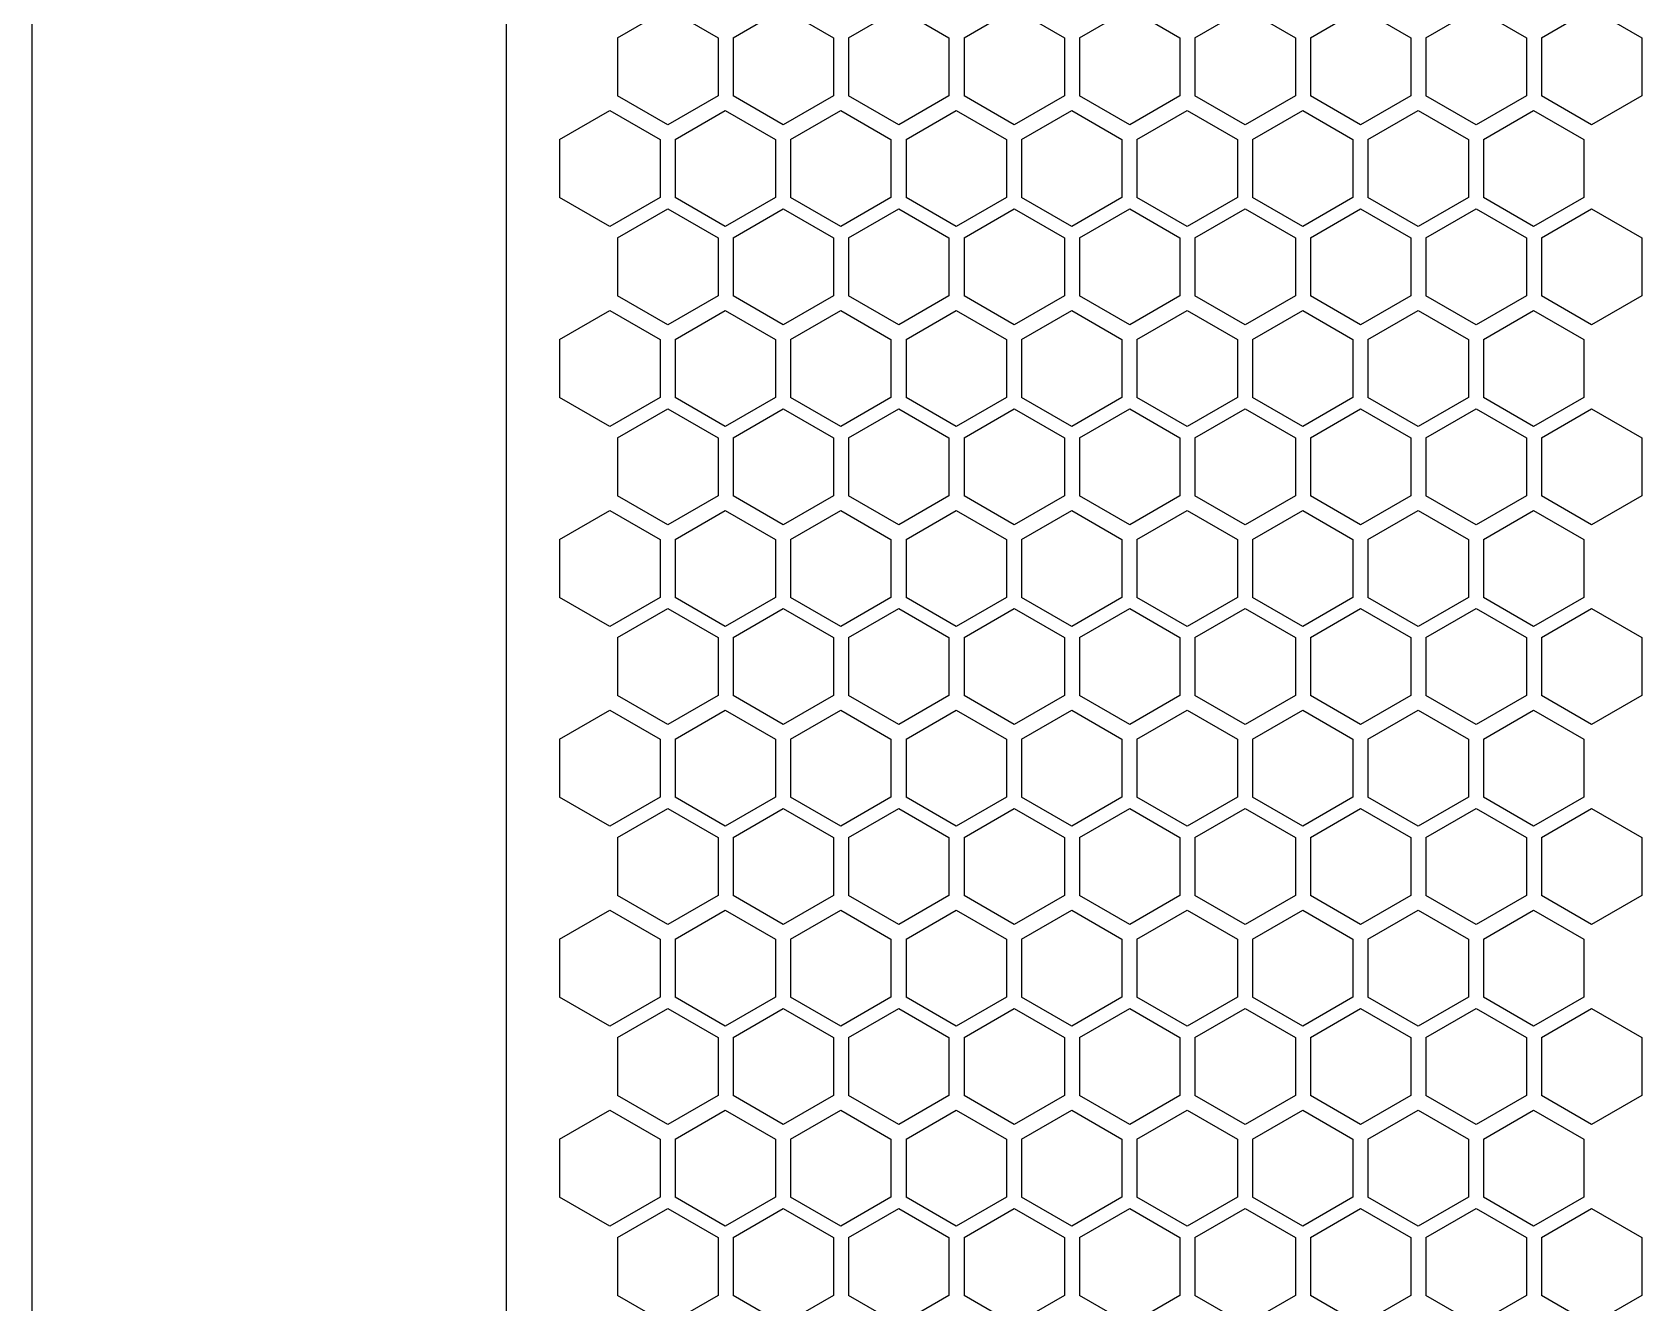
# Model space of a CAD drawing. Extents: x 61367 to 140945, y -1257 to 25588.
# Drawn here: x 71517.2 to 71645.4, y 15782.7 to 15884 of the extents above; entities that cross this region are included whole.
import ezdxf

# ---------------------------------------------------------------- set-up
doc = ezdxf.new("R2010")
doc.units = 0
doc.header["$MEASUREMENT"] = 0
doc.layers.get('0').update_dxf_attribs({"linetype": 'CONTINUOUS'})
doc.layers.add('4215-0412-2_0', color=7, linetype='CONTINUOUS')

# ---------------------------------------------------------------- blocks, each defined once
blk = doc.blocks.new('ERGRTHTHRT')
at = {"layer": '4215-0412-2_0', "color": 7, "linetype": 'Continuous'}
for p, q in [((-37849.25, -68019.48), (-37849.25, -67590.88)), ((-37887.05, -68016.48), (-37887.05, -67593.88)), ((-37840.41, -67810.08), (-37836.41, -67807.77)), ((-37836.41, -67807.77), (-37832.41, -67810.08)), ((-37831.21, -67810.08), (-37827.21, -67807.77)), ((-37827.21, -67807.77), (-37823.21, -67810.08)), ((-37822.01, -67810.08), (-37818.01, -67807.77)), ((-37818.01, -67807.77), (-37814.01, -67810.08)), ((-37812.81, -67810.08), (-37808.81, -67807.77)), ((-37808.81, -67807.77), (-37804.81, -67810.08)), ((-37803.61, -67810.08), (-37799.61, -67807.77)), ((-37799.61, -67807.77), (-37795.61, -67810.08)), ((-37794.41, -67810.08), (-37790.41, -67807.77)), ((-37790.41, -67807.77), (-37786.41, -67810.08)), ((-37785.21, -67810.08), (-37781.21, -67807.77)), ((-37781.21, -67807.77), (-37777.21, -67810.08)), ((-37776.01, -67810.08), (-37772.01, -67807.77)), ((-37772.01, -67807.77), (-37768.01, -67810.08)), ((-37766.81, -67810.08), (-37762.81, -67807.77)), ((-37762.81, -67807.77), (-37758.81, -67810.08)), ((-37840.41, -67810.08), (-37840.41, -67814.7)), ((-37832.41, -67810.08), (-37832.41, -67814.7)), ((-37831.21, -67810.08), (-37831.21, -67814.7)), ((-37823.21, -67810.08), (-37823.21, -67814.7)), ((-37822.01, -67810.08), (-37822.01, -67814.7)), ((-37814.01, -67810.08), (-37814.01, -67814.7)), ((-37812.81, -67810.08), (-37812.81, -67814.7)), ((-37804.81, -67810.08), (-37804.81, -67814.7)), ((-37803.61, -67810.08), (-37803.61, -67814.7)), ((-37795.61, -67810.08), (-37795.61, -67814.7)), ((-37794.41, -67810.08), (-37794.41, -67814.7)), ((-37786.41, -67810.08), (-37786.41, -67814.7)), ((-37785.21, -67810.08), (-37785.21, -67814.7)), ((-37777.21, -67810.08), (-37777.21, -67814.7)), ((-37776.01, -67810.08), (-37776.01, -67814.7)), ((-37768.01, -67810.08), (-37768.01, -67814.7)), ((-37766.81, -67810.08), (-37766.81, -67814.7)), ((-37758.81, -67810.08), (-37758.81, -67814.7)), ((-37836.41, -67817.01), (-37840.41, -67814.7)), ((-37832.41, -67814.7), (-37836.41, -67817.01)), ((-37827.21, -67817.01), (-37831.21, -67814.7)), ((-37823.21, -67814.7), (-37827.21, -67817.01)), ((-37818.01, -67817.01), (-37822.01, -67814.7)), ((-37814.01, -67814.7), (-37818.01, -67817.01)), ((-37808.81, -67817.01), (-37812.81, -67814.7)), ((-37804.81, -67814.7), (-37808.81, -67817.01)), ((-37799.61, -67817.01), (-37803.61, -67814.7)), ((-37795.61, -67814.7), (-37799.61, -67817.01)), ((-37790.41, -67817.01), (-37794.41, -67814.7)), ((-37786.41, -67814.7), (-37790.41, -67817.01)), ((-37781.21, -67817.01), (-37785.21, -67814.7)), ((-37777.21, -67814.7), (-37781.21, -67817.01)), ((-37772.01, -67817.01), (-37776.01, -67814.7)), ((-37768.01, -67814.7), (-37772.01, -67817.01)), ((-37762.81, -67817.01), (-37766.81, -67814.7)), ((-37758.81, -67814.7), (-37762.81, -67817.01)), ((-37845.03, -67818.18), (-37841.03, -67815.87)), ((-37841.03, -67815.87), (-37837.03, -67818.18)), ((-37835.83, -67818.18), (-37831.83, -67815.87)), ((-37831.83, -67815.87), (-37827.83, -67818.18)), ((-37826.63, -67818.18), (-37822.63, -67815.87)), ((-37822.63, -67815.87), (-37818.63, -67818.18)), ((-37817.43, -67818.18), (-37813.43, -67815.87)), ((-37813.43, -67815.87), (-37809.43, -67818.18)), ((-37808.23, -67818.18), (-37804.23, -67815.87)), ((-37804.23, -67815.87), (-37800.23, -67818.18)), ((-37799.03, -67818.18), (-37795.03, -67815.87)), ((-37795.03, -67815.87), (-37791.03, -67818.18)), ((-37789.83, -67818.18), (-37785.83, -67815.87)), ((-37785.83, -67815.87), (-37781.83, -67818.18)), ((-37780.63, -67818.18), (-37776.63, -67815.87)), ((-37776.63, -67815.87), (-37772.63, -67818.18)), ((-37771.43, -67818.18), (-37767.43, -67815.87)), ((-37767.43, -67815.87), (-37763.43, -67818.18)), ((-37845.03, -67818.18), (-37845.03, -67822.8)), ((-37837.03, -67818.18), (-37837.03, -67822.8)), ((-37835.83, -67818.18), (-37835.83, -67822.8)), ((-37827.83, -67818.18), (-37827.83, -67822.8)), ((-37826.63, -67818.18), (-37826.63, -67822.8)), ((-37818.63, -67818.18), (-37818.63, -67822.8)), ((-37817.43, -67818.18), (-37817.43, -67822.8)), ((-37809.43, -67818.18), (-37809.43, -67822.8)), ((-37808.23, -67818.18), (-37808.23, -67822.8)), ((-37800.23, -67818.18), (-37800.23, -67822.8)), ((-37799.03, -67818.18), (-37799.03, -67822.8)), ((-37791.03, -67818.18), (-37791.03, -67822.8)), ((-37789.83, -67818.18), (-37789.83, -67822.8)), ((-37781.83, -67818.18), (-37781.83, -67822.8)), ((-37780.63, -67818.18), (-37780.63, -67822.8)), ((-37772.63, -67818.18), (-37772.63, -67822.8)), ((-37771.43, -67818.18), (-37771.43, -67822.8)), ((-37763.43, -67818.18), (-37763.43, -67822.8)), ((-37841.03, -67825.11), (-37845.03, -67822.8)), ((-37837.03, -67822.8), (-37841.03, -67825.11)), ((-37831.83, -67825.11), (-37835.83, -67822.8)), ((-37827.83, -67822.8), (-37831.83, -67825.11)), ((-37822.63, -67825.11), (-37826.63, -67822.8)), ((-37818.63, -67822.8), (-37822.63, -67825.11)), ((-37813.43, -67825.11), (-37817.43, -67822.8)), ((-37809.43, -67822.8), (-37813.43, -67825.11)), ((-37804.23, -67825.11), (-37808.23, -67822.8)), ((-37800.23, -67822.8), (-37804.23, -67825.11)), ((-37795.03, -67825.11), (-37799.03, -67822.8)), ((-37791.03, -67822.8), (-37795.03, -67825.11)), ((-37785.83, -67825.11), (-37789.83, -67822.8)), ((-37781.83, -67822.8), (-37785.83, -67825.11)), ((-37776.63, -67825.11), (-37780.63, -67822.8)), ((-37772.63, -67822.8), (-37776.63, -67825.11)), ((-37767.43, -67825.11), (-37771.43, -67822.8)), ((-37763.43, -67822.8), (-37767.43, -67825.11)), ((-37840.41, -67826.01), (-37836.41, -67823.7)), ((-37836.41, -67823.7), (-37832.41, -67826.01)), ((-37831.21, -67826.01), (-37827.21, -67823.7)), ((-37827.21, -67823.7), (-37823.21, -67826.01)), ((-37822.01, -67826.01), (-37818.01, -67823.7)), ((-37818.01, -67823.7), (-37814.01, -67826.01)), ((-37812.81, -67826.01), (-37808.81, -67823.7)), ((-37808.81, -67823.7), (-37804.81, -67826.01)), ((-37803.61, -67826.01), (-37799.61, -67823.7)), ((-37799.61, -67823.7), (-37795.61, -67826.01)), ((-37794.41, -67826.01), (-37790.41, -67823.7)), ((-37790.41, -67823.7), (-37786.41, -67826.01)), ((-37785.21, -67826.01), (-37781.21, -67823.7)), ((-37781.21, -67823.7), (-37777.21, -67826.01)), ((-37776.01, -67826.01), (-37772.01, -67823.7)), ((-37772.01, -67823.7), (-37768.01, -67826.01)), ((-37766.81, -67826.01), (-37762.81, -67823.7)), ((-37762.81, -67823.7), (-37758.81, -67826.01)), ((-37840.41, -67826.01), (-37840.41, -67830.63)), ((-37832.41, -67826.01), (-37832.41, -67830.63)), ((-37831.21, -67826.01), (-37831.21, -67830.63)), ((-37823.21, -67826.01), (-37823.21, -67830.63)), ((-37822.01, -67826.01), (-37822.01, -67830.63)), ((-37814.01, -67826.01), (-37814.01, -67830.63)), ((-37812.81, -67826.01), (-37812.81, -67830.63)), ((-37804.81, -67826.01), (-37804.81, -67830.63)), ((-37803.61, -67826.01), (-37803.61, -67830.63)), ((-37795.61, -67826.01), (-37795.61, -67830.63)), ((-37794.41, -67826.01), (-37794.41, -67830.63)), ((-37786.41, -67826.01), (-37786.41, -67830.63)), ((-37785.21, -67826.01), (-37785.21, -67830.63)), ((-37777.21, -67826.01), (-37777.21, -67830.63)), ((-37776.01, -67826.01), (-37776.01, -67830.63)), ((-37768.01, -67826.01), (-37768.01, -67830.63)), ((-37766.81, -67826.01), (-37766.81, -67830.63)), ((-37758.81, -67826.01), (-37758.81, -67830.63)), ((-37836.41, -67832.94), (-37840.41, -67830.63)), ((-37832.41, -67830.63), (-37836.41, -67832.94)), ((-37827.21, -67832.94), (-37831.21, -67830.63)), ((-37823.21, -67830.63), (-37827.21, -67832.94)), ((-37818.01, -67832.94), (-37822.01, -67830.63)), ((-37814.01, -67830.63), (-37818.01, -67832.94)), ((-37808.81, -67832.94), (-37812.81, -67830.63)), ((-37804.81, -67830.63), (-37808.81, -67832.94)), ((-37799.61, -67832.94), (-37803.61, -67830.63)), ((-37795.61, -67830.63), (-37799.61, -67832.94)), ((-37790.41, -67832.94), (-37794.41, -67830.63)), ((-37786.41, -67830.63), (-37790.41, -67832.94)), ((-37781.21, -67832.94), (-37785.21, -67830.63)), ((-37777.21, -67830.63), (-37781.21, -67832.94)), ((-37772.01, -67832.94), (-37776.01, -67830.63)), ((-37768.01, -67830.63), (-37772.01, -67832.94)), ((-37762.81, -67832.94), (-37766.81, -67830.63)), ((-37758.81, -67830.63), (-37762.81, -67832.94)), ((-37845.03, -67834.11), (-37841.03, -67831.8)), ((-37841.03, -67831.8), (-37837.03, -67834.11)), ((-37835.83, -67834.11), (-37831.83, -67831.8)), ((-37831.83, -67831.8), (-37827.83, -67834.11)), ((-37826.63, -67834.11), (-37822.63, -67831.8)), ((-37822.63, -67831.8), (-37818.63, -67834.11)), ((-37817.43, -67834.11), (-37813.43, -67831.8)), ((-37813.43, -67831.8), (-37809.43, -67834.11)), ((-37808.23, -67834.11), (-37804.23, -67831.8)), ((-37804.23, -67831.8), (-37800.23, -67834.11)), ((-37799.03, -67834.11), (-37795.03, -67831.8)), ((-37795.03, -67831.8), (-37791.03, -67834.11)), ((-37789.83, -67834.11), (-37785.83, -67831.8)), ((-37785.83, -67831.8), (-37781.83, -67834.11)), ((-37780.63, -67834.11), (-37776.63, -67831.8)), ((-37776.63, -67831.8), (-37772.63, -67834.11)), ((-37771.43, -67834.11), (-37767.43, -67831.8)), ((-37767.43, -67831.8), (-37763.43, -67834.11)), ((-37845.03, -67834.11), (-37845.03, -67838.73)), ((-37837.03, -67834.11), (-37837.03, -67838.73)), ((-37835.83, -67834.11), (-37835.83, -67838.73)), ((-37827.83, -67834.11), (-37827.83, -67838.73)), ((-37826.63, -67834.11), (-37826.63, -67838.73)), ((-37818.63, -67834.11), (-37818.63, -67838.73)), ((-37817.43, -67834.11), (-37817.43, -67838.73)), ((-37809.43, -67834.11), (-37809.43, -67838.73)), ((-37808.23, -67834.11), (-37808.23, -67838.73)), ((-37800.23, -67834.11), (-37800.23, -67838.73)), ((-37799.03, -67834.11), (-37799.03, -67838.73)), ((-37791.03, -67834.11), (-37791.03, -67838.73)), ((-37789.83, -67834.11), (-37789.83, -67838.73)), ((-37781.83, -67834.11), (-37781.83, -67838.73)), ((-37780.63, -67834.11), (-37780.63, -67838.73)), ((-37772.63, -67834.11), (-37772.63, -67838.73)), ((-37771.43, -67834.11), (-37771.43, -67838.73)), ((-37763.43, -67834.11), (-37763.43, -67838.73)), ((-37841.03, -67841.04), (-37845.03, -67838.73)), ((-37837.03, -67838.73), (-37841.03, -67841.04)), ((-37840.41, -67841.94), (-37836.41, -67839.63)), ((-37836.41, -67839.63), (-37832.41, -67841.94)), ((-37831.83, -67841.04), (-37835.83, -67838.73)), ((-37827.83, -67838.73), (-37831.83, -67841.04)), ((-37831.21, -67841.94), (-37827.21, -67839.63)), ((-37827.21, -67839.63), (-37823.21, -67841.94)), ((-37822.63, -67841.04), (-37826.63, -67838.73)), ((-37818.63, -67838.73), (-37822.63, -67841.04)), ((-37822.01, -67841.94), (-37818.01, -67839.63)), ((-37818.01, -67839.63), (-37814.01, -67841.94)), ((-37813.43, -67841.04), (-37817.43, -67838.73)), ((-37809.43, -67838.73), (-37813.43, -67841.04)), ((-37812.81, -67841.94), (-37808.81, -67839.63)), ((-37808.81, -67839.63), (-37804.81, -67841.94)), ((-37804.23, -67841.04), (-37808.23, -67838.73)), ((-37800.23, -67838.73), (-37804.23, -67841.04)), ((-37803.61, -67841.94), (-37799.61, -67839.63)), ((-37799.61, -67839.63), (-37795.61, -67841.94)), ((-37795.03, -67841.04), (-37799.03, -67838.73)), ((-37791.03, -67838.73), (-37795.03, -67841.04)), ((-37794.41, -67841.94), (-37790.41, -67839.63)), ((-37790.41, -67839.63), (-37786.41, -67841.94)), ((-37785.83, -67841.04), (-37789.83, -67838.73)), ((-37781.83, -67838.73), (-37785.83, -67841.04)), ((-37785.21, -67841.94), (-37781.21, -67839.63)), ((-37781.21, -67839.63), (-37777.21, -67841.94)), ((-37776.63, -67841.04), (-37780.63, -67838.73)), ((-37772.63, -67838.73), (-37776.63, -67841.04)), ((-37776.01, -67841.94), (-37772.01, -67839.63)), ((-37772.01, -67839.63), (-37768.01, -67841.94)), ((-37767.43, -67841.04), (-37771.43, -67838.73)), ((-37763.43, -67838.73), (-37767.43, -67841.04)), ((-37766.81, -67841.94), (-37762.81, -67839.63)), ((-37762.81, -67839.63), (-37758.81, -67841.94)), ((-37840.41, -67841.94), (-37840.41, -67846.56)), ((-37832.41, -67841.94), (-37832.41, -67846.56)), ((-37831.21, -67841.94), (-37831.21, -67846.56)), ((-37823.21, -67841.94), (-37823.21, -67846.56)), ((-37822.01, -67841.94), (-37822.01, -67846.56)), ((-37814.01, -67841.94), (-37814.01, -67846.56)), ((-37812.81, -67841.94), (-37812.81, -67846.56)), ((-37804.81, -67841.94), (-37804.81, -67846.56)), ((-37803.61, -67841.94), (-37803.61, -67846.56)), ((-37795.61, -67841.94), (-37795.61, -67846.56)), ((-37794.41, -67841.94), (-37794.41, -67846.56)), ((-37786.41, -67841.94), (-37786.41, -67846.56)), ((-37785.21, -67841.94), (-37785.21, -67846.56)), ((-37777.21, -67841.94), (-37777.21, -67846.56)), ((-37776.01, -67841.94), (-37776.01, -67846.56)), ((-37768.01, -67841.94), (-37768.01, -67846.56)), ((-37766.81, -67841.94), (-37766.81, -67846.56)), ((-37758.81, -67841.94), (-37758.81, -67846.56)), ((-37836.41, -67848.87), (-37840.41, -67846.56)), ((-37832.41, -67846.56), (-37836.41, -67848.87)), ((-37827.21, -67848.87), (-37831.21, -67846.56)), ((-37823.21, -67846.56), (-37827.21, -67848.87)), ((-37818.01, -67848.87), (-37822.01, -67846.56)), ((-37814.01, -67846.56), (-37818.01, -67848.87)), ((-37808.81, -67848.87), (-37812.81, -67846.56)), ((-37804.81, -67846.56), (-37808.81, -67848.87)), ((-37799.61, -67848.87), (-37803.61, -67846.56)), ((-37795.61, -67846.56), (-37799.61, -67848.87)), ((-37790.41, -67848.87), (-37794.41, -67846.56)), ((-37786.41, -67846.56), (-37790.41, -67848.87)), ((-37781.21, -67848.87), (-37785.21, -67846.56)), ((-37777.21, -67846.56), (-37781.21, -67848.87)), ((-37772.01, -67848.87), (-37776.01, -67846.56)), ((-37768.01, -67846.56), (-37772.01, -67848.87)), ((-37762.81, -67848.87), (-37766.81, -67846.56)), ((-37758.81, -67846.56), (-37762.81, -67848.87)), ((-37845.03, -67850.04), (-37841.03, -67847.73)), ((-37841.03, -67847.73), (-37837.03, -67850.04)), ((-37835.83, -67850.04), (-37831.83, -67847.73)), ((-37831.83, -67847.73), (-37827.83, -67850.04)), ((-37826.63, -67850.04), (-37822.63, -67847.73)), ((-37822.63, -67847.73), (-37818.63, -67850.04)), ((-37817.43, -67850.04), (-37813.43, -67847.73)), ((-37813.43, -67847.73), (-37809.43, -67850.04)), ((-37808.23, -67850.04), (-37804.23, -67847.73)), ((-37804.23, -67847.73), (-37800.23, -67850.04)), ((-37799.03, -67850.04), (-37795.03, -67847.73)), ((-37795.03, -67847.73), (-37791.03, -67850.04)), ((-37789.83, -67850.04), (-37785.83, -67847.73)), ((-37785.83, -67847.73), (-37781.83, -67850.04)), ((-37780.63, -67850.04), (-37776.63, -67847.73)), ((-37776.63, -67847.73), (-37772.63, -67850.04)), ((-37771.43, -67850.04), (-37767.43, -67847.73)), ((-37767.43, -67847.73), (-37763.43, -67850.04)), ((-37845.03, -67850.04), (-37845.03, -67854.66)), ((-37837.03, -67850.04), (-37837.03, -67854.66)), ((-37835.83, -67850.04), (-37835.83, -67854.66)), ((-37827.83, -67850.04), (-37827.83, -67854.66)), ((-37826.63, -67850.04), (-37826.63, -67854.66)), ((-37818.63, -67850.04), (-37818.63, -67854.66)), ((-37817.43, -67850.04), (-37817.43, -67854.66)), ((-37809.43, -67850.04), (-37809.43, -67854.66)), ((-37808.23, -67850.04), (-37808.23, -67854.66)), ((-37800.23, -67850.04), (-37800.23, -67854.66)), ((-37799.03, -67850.04), (-37799.03, -67854.66)), ((-37791.03, -67850.04), (-37791.03, -67854.66)), ((-37789.83, -67850.04), (-37789.83, -67854.66)), ((-37781.83, -67850.04), (-37781.83, -67854.66)), ((-37780.63, -67850.04), (-37780.63, -67854.66)), ((-37772.63, -67850.04), (-37772.63, -67854.66)), ((-37771.43, -67850.04), (-37771.43, -67854.66)), ((-37763.43, -67850.04), (-37763.43, -67854.66)), ((-37841.03, -67856.97), (-37845.03, -67854.66)), ((-37837.03, -67854.66), (-37841.03, -67856.97)), ((-37831.83, -67856.97), (-37835.83, -67854.66)), ((-37827.83, -67854.66), (-37831.83, -67856.97)), ((-37822.63, -67856.97), (-37826.63, -67854.66)), ((-37818.63, -67854.66), (-37822.63, -67856.97)), ((-37813.43, -67856.97), (-37817.43, -67854.66)), ((-37809.43, -67854.66), (-37813.43, -67856.97)), ((-37804.23, -67856.97), (-37808.23, -67854.66)), ((-37800.23, -67854.66), (-37804.23, -67856.97)), ((-37795.03, -67856.97), (-37799.03, -67854.66)), ((-37791.03, -67854.66), (-37795.03, -67856.97)), ((-37785.83, -67856.97), (-37789.83, -67854.66)), ((-37781.83, -67854.66), (-37785.83, -67856.97)), ((-37776.63, -67856.97), (-37780.63, -67854.66)), ((-37772.63, -67854.66), (-37776.63, -67856.97)), ((-37767.43, -67856.97), (-37771.43, -67854.66)), ((-37763.43, -67854.66), (-37767.43, -67856.97)), ((-37840.41, -67857.87), (-37836.41, -67855.56)), ((-37836.41, -67855.56), (-37832.41, -67857.87)), ((-37831.21, -67857.87), (-37827.21, -67855.56)), ((-37827.21, -67855.56), (-37823.21, -67857.87)), ((-37822.01, -67857.87), (-37818.01, -67855.56)), ((-37818.01, -67855.56), (-37814.01, -67857.87)), ((-37812.81, -67857.87), (-37808.81, -67855.56)), ((-37808.81, -67855.56), (-37804.81, -67857.87)), ((-37803.61, -67857.87), (-37799.61, -67855.56)), ((-37799.61, -67855.56), (-37795.61, -67857.87)), ((-37794.41, -67857.87), (-37790.41, -67855.56)), ((-37790.41, -67855.56), (-37786.41, -67857.87)), ((-37785.21, -67857.87), (-37781.21, -67855.56)), ((-37781.21, -67855.56), (-37777.21, -67857.87)), ((-37776.01, -67857.87), (-37772.01, -67855.56)), ((-37772.01, -67855.56), (-37768.01, -67857.87)), ((-37766.81, -67857.87), (-37762.81, -67855.56)), ((-37762.81, -67855.56), (-37758.81, -67857.87)), ((-37840.41, -67857.87), (-37840.41, -67862.49)), ((-37832.41, -67857.87), (-37832.41, -67862.49)), ((-37831.21, -67857.87), (-37831.21, -67862.49)), ((-37823.21, -67857.87), (-37823.21, -67862.49)), ((-37822.01, -67857.87), (-37822.01, -67862.49)), ((-37814.01, -67857.87), (-37814.01, -67862.49)), ((-37812.81, -67857.87), (-37812.81, -67862.49)), ((-37804.81, -67857.87), (-37804.81, -67862.49)), ((-37803.61, -67857.87), (-37803.61, -67862.49)), ((-37795.61, -67857.87), (-37795.61, -67862.49)), ((-37794.41, -67857.87), (-37794.41, -67862.49)), ((-37786.41, -67857.87), (-37786.41, -67862.49)), ((-37785.21, -67857.87), (-37785.21, -67862.49)), ((-37777.21, -67857.87), (-37777.21, -67862.49)), ((-37776.01, -67857.87), (-37776.01, -67862.49)), ((-37768.01, -67857.87), (-37768.01, -67862.49)), ((-37766.81, -67857.87), (-37766.81, -67862.49)), ((-37758.81, -67857.87), (-37758.81, -67862.49)), ((-37836.41, -67864.8), (-37840.41, -67862.49)), ((-37832.41, -67862.49), (-37836.41, -67864.8)), ((-37827.21, -67864.8), (-37831.21, -67862.49)), ((-37823.21, -67862.49), (-37827.21, -67864.8)), ((-37818.01, -67864.8), (-37822.01, -67862.49)), ((-37814.01, -67862.49), (-37818.01, -67864.8)), ((-37808.81, -67864.8), (-37812.81, -67862.49)), ((-37804.81, -67862.49), (-37808.81, -67864.8)), ((-37799.61, -67864.8), (-37803.61, -67862.49)), ((-37795.61, -67862.49), (-37799.61, -67864.8)), ((-37790.41, -67864.8), (-37794.41, -67862.49)), ((-37786.41, -67862.49), (-37790.41, -67864.8)), ((-37781.21, -67864.8), (-37785.21, -67862.49)), ((-37777.21, -67862.49), (-37781.21, -67864.8)), ((-37772.01, -67864.8), (-37776.01, -67862.49)), ((-37768.01, -67862.49), (-37772.01, -67864.8)), ((-37762.81, -67864.8), (-37766.81, -67862.49)), ((-37758.81, -67862.49), (-37762.81, -67864.8)), ((-37845.03, -67865.97), (-37841.03, -67863.66)), ((-37841.03, -67863.66), (-37837.03, -67865.97)), ((-37835.83, -67865.97), (-37831.83, -67863.66)), ((-37831.83, -67863.66), (-37827.83, -67865.97)), ((-37826.63, -67865.97), (-37822.63, -67863.66)), ((-37822.63, -67863.66), (-37818.63, -67865.97)), ((-37817.43, -67865.97), (-37813.43, -67863.66)), ((-37813.43, -67863.66), (-37809.43, -67865.97)), ((-37808.23, -67865.97), (-37804.23, -67863.66)), ((-37804.23, -67863.66), (-37800.23, -67865.97)), ((-37799.03, -67865.97), (-37795.03, -67863.66)), ((-37795.03, -67863.66), (-37791.03, -67865.97)), ((-37789.83, -67865.97), (-37785.83, -67863.66)), ((-37785.83, -67863.66), (-37781.83, -67865.97)), ((-37780.63, -67865.97), (-37776.63, -67863.66)), ((-37776.63, -67863.66), (-37772.63, -67865.97)), ((-37771.43, -67865.97), (-37767.43, -67863.66)), ((-37767.43, -67863.66), (-37763.43, -67865.97)), ((-37845.03, -67865.97), (-37845.03, -67870.59)), ((-37837.03, -67865.97), (-37837.03, -67870.59)), ((-37835.83, -67865.97), (-37835.83, -67870.59)), ((-37827.83, -67865.97), (-37827.83, -67870.59)), ((-37826.63, -67865.97), (-37826.63, -67870.59)), ((-37818.63, -67865.97), (-37818.63, -67870.59)), ((-37817.43, -67865.97), (-37817.43, -67870.59)), ((-37809.43, -67865.97), (-37809.43, -67870.59)), ((-37808.23, -67865.97), (-37808.23, -67870.59)), ((-37800.23, -67865.97), (-37800.23, -67870.59)), ((-37799.03, -67865.97), (-37799.03, -67870.59)), ((-37791.03, -67865.97), (-37791.03, -67870.59)), ((-37789.83, -67865.97), (-37789.83, -67870.59)), ((-37781.83, -67865.97), (-37781.83, -67870.59)), ((-37780.63, -67865.97), (-37780.63, -67870.59)), ((-37772.63, -67865.97), (-37772.63, -67870.59)), ((-37771.43, -67865.97), (-37771.43, -67870.59)), ((-37763.43, -67865.97), (-37763.43, -67870.59)), ((-37841.03, -67872.9), (-37845.03, -67870.59)), ((-37837.03, -67870.59), (-37841.03, -67872.9)), ((-37831.83, -67872.9), (-37835.83, -67870.59)), ((-37827.83, -67870.59), (-37831.83, -67872.9)), ((-37822.63, -67872.9), (-37826.63, -67870.59)), ((-37818.63, -67870.59), (-37822.63, -67872.9)), ((-37813.43, -67872.9), (-37817.43, -67870.59)), ((-37809.43, -67870.59), (-37813.43, -67872.9)), ((-37804.23, -67872.9), (-37808.23, -67870.59)), ((-37800.23, -67870.59), (-37804.23, -67872.9)), ((-37795.03, -67872.9), (-37799.03, -67870.59)), ((-37791.03, -67870.59), (-37795.03, -67872.9)), ((-37785.83, -67872.9), (-37789.83, -67870.59)), ((-37781.83, -67870.59), (-37785.83, -67872.9)), ((-37776.63, -67872.9), (-37780.63, -67870.59)), ((-37772.63, -67870.59), (-37776.63, -67872.9)), ((-37767.43, -67872.9), (-37771.43, -67870.59)), ((-37763.43, -67870.59), (-37767.43, -67872.9)), ((-37840.41, -67873.8), (-37836.41, -67871.49)), ((-37836.41, -67871.49), (-37832.41, -67873.8)), ((-37831.21, -67873.8), (-37827.21, -67871.49)), ((-37827.21, -67871.49), (-37823.21, -67873.8)), ((-37822.01, -67873.8), (-37818.01, -67871.49)), ((-37818.01, -67871.49), (-37814.01, -67873.8)), ((-37812.81, -67873.8), (-37808.81, -67871.49)), ((-37808.81, -67871.49), (-37804.81, -67873.8)), ((-37803.61, -67873.8), (-37799.61, -67871.49)), ((-37799.61, -67871.49), (-37795.61, -67873.8)), ((-37794.41, -67873.8), (-37790.41, -67871.49)), ((-37790.41, -67871.49), (-37786.41, -67873.8)), ((-37785.21, -67873.8), (-37781.21, -67871.49)), ((-37781.21, -67871.49), (-37777.21, -67873.8)), ((-37776.01, -67873.8), (-37772.01, -67871.49)), ((-37772.01, -67871.49), (-37768.01, -67873.8)), ((-37766.81, -67873.8), (-37762.81, -67871.49)), ((-37762.81, -67871.49), (-37758.81, -67873.8)), ((-37840.41, -67873.8), (-37840.41, -67878.42)), ((-37832.41, -67873.8), (-37832.41, -67878.42)), ((-37831.21, -67873.8), (-37831.21, -67878.42)), ((-37823.21, -67873.8), (-37823.21, -67878.42)), ((-37822.01, -67873.8), (-37822.01, -67878.42)), ((-37814.01, -67873.8), (-37814.01, -67878.42)), ((-37812.81, -67873.8), (-37812.81, -67878.42)), ((-37804.81, -67873.8), (-37804.81, -67878.42)), ((-37803.61, -67873.8), (-37803.61, -67878.42)), ((-37795.61, -67873.8), (-37795.61, -67878.42)), ((-37794.41, -67873.8), (-37794.41, -67878.42)), ((-37786.41, -67873.8), (-37786.41, -67878.42)), ((-37785.21, -67873.8), (-37785.21, -67878.42)), ((-37777.21, -67873.8), (-37777.21, -67878.42)), ((-37776.01, -67873.8), (-37776.01, -67878.42)), ((-37768.01, -67873.8), (-37768.01, -67878.42)), ((-37766.81, -67873.8), (-37766.81, -67878.42)), ((-37758.81, -67873.8), (-37758.81, -67878.42)), ((-37845.03, -67881.9), (-37841.03, -67879.59)), ((-37841.03, -67879.59), (-37837.03, -67881.9)), ((-37836.41, -67880.73), (-37840.41, -67878.42)), ((-37832.41, -67878.42), (-37836.41, -67880.73)), ((-37835.83, -67881.9), (-37831.83, -67879.59)), ((-37831.83, -67879.59), (-37827.83, -67881.9)), ((-37827.21, -67880.73), (-37831.21, -67878.42)), ((-37823.21, -67878.42), (-37827.21, -67880.73)), ((-37826.63, -67881.9), (-37822.63, -67879.59)), ((-37822.63, -67879.59), (-37818.63, -67881.9)), ((-37818.01, -67880.73), (-37822.01, -67878.42)), ((-37814.01, -67878.42), (-37818.01, -67880.73)), ((-37817.43, -67881.9), (-37813.43, -67879.59)), ((-37813.43, -67879.59), (-37809.43, -67881.9)), ((-37808.81, -67880.73), (-37812.81, -67878.42)), ((-37804.81, -67878.42), (-37808.81, -67880.73)), ((-37808.23, -67881.9), (-37804.23, -67879.59)), ((-37804.23, -67879.59), (-37800.23, -67881.9)), ((-37799.61, -67880.73), (-37803.61, -67878.42)), ((-37795.61, -67878.42), (-37799.61, -67880.73)), ((-37799.03, -67881.9), (-37795.03, -67879.59)), ((-37795.03, -67879.59), (-37791.03, -67881.9)), ((-37790.41, -67880.73), (-37794.41, -67878.42)), ((-37786.41, -67878.42), (-37790.41, -67880.73)), ((-37789.83, -67881.9), (-37785.83, -67879.59)), ((-37785.83, -67879.59), (-37781.83, -67881.9)), ((-37781.21, -67880.73), (-37785.21, -67878.42)), ((-37777.21, -67878.42), (-37781.21, -67880.73)), ((-37780.63, -67881.9), (-37776.63, -67879.59)), ((-37776.63, -67879.59), (-37772.63, -67881.9)), ((-37772.01, -67880.73), (-37776.01, -67878.42)), ((-37768.01, -67878.42), (-37772.01, -67880.73)), ((-37771.43, -67881.9), (-37767.43, -67879.59)), ((-37767.43, -67879.59), (-37763.43, -67881.9)), ((-37762.81, -67880.73), (-37766.81, -67878.42)), ((-37758.81, -67878.42), (-37762.81, -67880.73)), ((-37845.03, -67881.9), (-37845.03, -67886.52)), ((-37837.03, -67881.9), (-37837.03, -67886.52)), ((-37835.83, -67881.9), (-37835.83, -67886.52)), ((-37827.83, -67881.9), (-37827.83, -67886.52)), ((-37826.63, -67881.9), (-37826.63, -67886.52)), ((-37818.63, -67881.9), (-37818.63, -67886.52)), ((-37817.43, -67881.9), (-37817.43, -67886.52)), ((-37809.43, -67881.9), (-37809.43, -67886.52)), ((-37808.23, -67881.9), (-37808.23, -67886.52)), ((-37800.23, -67881.9), (-37800.23, -67886.52)), ((-37799.03, -67881.9), (-37799.03, -67886.52)), ((-37791.03, -67881.9), (-37791.03, -67886.52)), ((-37789.83, -67881.9), (-37789.83, -67886.52)), ((-37781.83, -67881.9), (-37781.83, -67886.52)), ((-37780.63, -67881.9), (-37780.63, -67886.52)), ((-37772.63, -67881.9), (-37772.63, -67886.52)), ((-37771.43, -67881.9), (-37771.43, -67886.52)), ((-37763.43, -67881.9), (-37763.43, -67886.52)), ((-37841.03, -67888.83), (-37845.03, -67886.52)), ((-37837.03, -67886.52), (-37841.03, -67888.83)), ((-37831.83, -67888.83), (-37835.83, -67886.52)), ((-37827.83, -67886.52), (-37831.83, -67888.83)), ((-37822.63, -67888.83), (-37826.63, -67886.52)), ((-37818.63, -67886.52), (-37822.63, -67888.83)), ((-37813.43, -67888.83), (-37817.43, -67886.52)), ((-37809.43, -67886.52), (-37813.43, -67888.83)), ((-37804.23, -67888.83), (-37808.23, -67886.52)), ((-37800.23, -67886.52), (-37804.23, -67888.83)), ((-37795.03, -67888.83), (-37799.03, -67886.52)), ((-37791.03, -67886.52), (-37795.03, -67888.83)), ((-37785.83, -67888.83), (-37789.83, -67886.52)), ((-37781.83, -67886.52), (-37785.83, -67888.83)), ((-37776.63, -67888.83), (-37780.63, -67886.52)), ((-37772.63, -67886.52), (-37776.63, -67888.83)), ((-37767.43, -67888.83), (-37771.43, -67886.52)), ((-37763.43, -67886.52), (-37767.43, -67888.83)), ((-37840.41, -67889.73), (-37836.41, -67887.42)), ((-37836.41, -67887.42), (-37832.41, -67889.73)), ((-37831.21, -67889.73), (-37827.21, -67887.42)), ((-37827.21, -67887.42), (-37823.21, -67889.73)), ((-37822.01, -67889.73), (-37818.01, -67887.42)), ((-37818.01, -67887.42), (-37814.01, -67889.73)), ((-37812.81, -67889.73), (-37808.81, -67887.42)), ((-37808.81, -67887.42), (-37804.81, -67889.73)), ((-37803.61, -67889.73), (-37799.61, -67887.42)), ((-37799.61, -67887.42), (-37795.61, -67889.73)), ((-37794.41, -67889.73), (-37790.41, -67887.42)), ((-37790.41, -67887.42), (-37786.41, -67889.73)), ((-37785.21, -67889.73), (-37781.21, -67887.42)), ((-37781.21, -67887.42), (-37777.21, -67889.73)), ((-37776.01, -67889.73), (-37772.01, -67887.42)), ((-37772.01, -67887.42), (-37768.01, -67889.73)), ((-37766.81, -67889.73), (-37762.81, -67887.42)), ((-37762.81, -67887.42), (-37758.81, -67889.73)), ((-37840.41, -67889.73), (-37840.41, -67894.35)), ((-37832.41, -67889.73), (-37832.41, -67894.35)), ((-37831.21, -67889.73), (-37831.21, -67894.35)), ((-37823.21, -67889.73), (-37823.21, -67894.35)), ((-37822.01, -67889.73), (-37822.01, -67894.35)), ((-37814.01, -67889.73), (-37814.01, -67894.35)), ((-37812.81, -67889.73), (-37812.81, -67894.35)), ((-37804.81, -67889.73), (-37804.81, -67894.35)), ((-37803.61, -67889.73), (-37803.61, -67894.35)), ((-37795.61, -67889.73), (-37795.61, -67894.35)), ((-37794.41, -67889.73), (-37794.41, -67894.35)), ((-37786.41, -67889.73), (-37786.41, -67894.35)), ((-37785.21, -67889.73), (-37785.21, -67894.35)), ((-37777.21, -67889.73), (-37777.21, -67894.35)), ((-37776.01, -67889.73), (-37776.01, -67894.35)), ((-37768.01, -67889.73), (-37768.01, -67894.35)), ((-37766.81, -67889.73), (-37766.81, -67894.35)), ((-37758.81, -67889.73), (-37758.81, -67894.35)), ((-37836.41, -67896.66), (-37840.41, -67894.35)), ((-37832.41, -67894.35), (-37836.41, -67896.66)), ((-37827.21, -67896.66), (-37831.21, -67894.35)), ((-37823.21, -67894.35), (-37827.21, -67896.66)), ((-37818.01, -67896.66), (-37822.01, -67894.35)), ((-37814.01, -67894.35), (-37818.01, -67896.66)), ((-37808.81, -67896.66), (-37812.81, -67894.35)), ((-37804.81, -67894.35), (-37808.81, -67896.66)), ((-37799.61, -67896.66), (-37803.61, -67894.35)), ((-37795.61, -67894.35), (-37799.61, -67896.66)), ((-37790.41, -67896.66), (-37794.41, -67894.35)), ((-37786.41, -67894.35), (-37790.41, -67896.66)), ((-37781.21, -67896.66), (-37785.21, -67894.35)), ((-37777.21, -67894.35), (-37781.21, -67896.66)), ((-37772.01, -67896.66), (-37776.01, -67894.35)), ((-37768.01, -67894.35), (-37772.01, -67896.66)), ((-37762.81, -67896.66), (-37766.81, -67894.35)), ((-37758.81, -67894.35), (-37762.81, -67896.66)), ((-37845.03, -67897.83), (-37841.03, -67895.52)), ((-37841.03, -67895.52), (-37837.03, -67897.83)), ((-37835.83, -67897.83), (-37831.83, -67895.52)), ((-37831.83, -67895.52), (-37827.83, -67897.83)), ((-37826.63, -67897.83), (-37822.63, -67895.52)), ((-37822.63, -67895.52), (-37818.63, -67897.83)), ((-37817.43, -67897.83), (-37813.43, -67895.52)), ((-37813.43, -67895.52), (-37809.43, -67897.83)), ((-37808.23, -67897.83), (-37804.23, -67895.52)), ((-37804.23, -67895.52), (-37800.23, -67897.83)), ((-37799.03, -67897.83), (-37795.03, -67895.52)), ((-37795.03, -67895.52), (-37791.03, -67897.83)), ((-37789.83, -67897.83), (-37785.83, -67895.52)), ((-37785.83, -67895.52), (-37781.83, -67897.83)), ((-37780.63, -67897.83), (-37776.63, -67895.52)), ((-37776.63, -67895.52), (-37772.63, -67897.83)), ((-37771.43, -67897.83), (-37767.43, -67895.52)), ((-37767.43, -67895.52), (-37763.43, -67897.83)), ((-37845.03, -67897.83), (-37845.03, -67902.45)), ((-37837.03, -67897.83), (-37837.03, -67902.45)), ((-37835.83, -67897.83), (-37835.83, -67902.45)), ((-37827.83, -67897.83), (-37827.83, -67902.45)), ((-37826.63, -67897.83), (-37826.63, -67902.45)), ((-37818.63, -67897.83), (-37818.63, -67902.45)), ((-37817.43, -67897.83), (-37817.43, -67902.45)), ((-37809.43, -67897.83), (-37809.43, -67902.45)), ((-37808.23, -67897.83), (-37808.23, -67902.45)), ((-37800.23, -67897.83), (-37800.23, -67902.45)), ((-37799.03, -67897.83), (-37799.03, -67902.45)), ((-37791.03, -67897.83), (-37791.03, -67902.45)), ((-37789.83, -67897.83), (-37789.83, -67902.45)), ((-37781.83, -67897.83), (-37781.83, -67902.45)), ((-37780.63, -67897.83), (-37780.63, -67902.45)), ((-37772.63, -67897.83), (-37772.63, -67902.45)), ((-37771.43, -67897.83), (-37771.43, -67902.45)), ((-37763.43, -67897.83), (-37763.43, -67902.45)), ((-37841.03, -67904.76), (-37845.03, -67902.45)), ((-37837.03, -67902.45), (-37841.03, -67904.76)), ((-37831.83, -67904.76), (-37835.83, -67902.45)), ((-37827.83, -67902.45), (-37831.83, -67904.76)), ((-37822.63, -67904.76), (-37826.63, -67902.45)), ((-37818.63, -67902.45), (-37822.63, -67904.76)), ((-37813.43, -67904.76), (-37817.43, -67902.45)), ((-37809.43, -67902.45), (-37813.43, -67904.76)), ((-37804.23, -67904.76), (-37808.23, -67902.45)), ((-37800.23, -67902.45), (-37804.23, -67904.76)), ((-37795.03, -67904.76), (-37799.03, -67902.45)), ((-37791.03, -67902.45), (-37795.03, -67904.76)), ((-37785.83, -67904.76), (-37789.83, -67902.45)), ((-37781.83, -67902.45), (-37785.83, -67904.76)), ((-37776.63, -67904.76), (-37780.63, -67902.45)), ((-37772.63, -67902.45), (-37776.63, -67904.76)), ((-37767.43, -67904.76), (-37771.43, -67902.45)), ((-37763.43, -67902.45), (-37767.43, -67904.76)), ((-37840.41, -67905.66), (-37836.41, -67903.35)), ((-37836.41, -67903.35), (-37832.41, -67905.66)), ((-37831.21, -67905.66), (-37827.21, -67903.35)), ((-37827.21, -67903.35), (-37823.21, -67905.66)), ((-37822.01, -67905.66), (-37818.01, -67903.35)), ((-37818.01, -67903.35), (-37814.01, -67905.66)), ((-37812.81, -67905.66), (-37808.81, -67903.35)), ((-37808.81, -67903.35), (-37804.81, -67905.66)), ((-37803.61, -67905.66), (-37799.61, -67903.35)), ((-37799.61, -67903.35), (-37795.61, -67905.66)), ((-37794.41, -67905.66), (-37790.41, -67903.35)), ((-37790.41, -67903.35), (-37786.41, -67905.66)), ((-37785.21, -67905.66), (-37781.21, -67903.35)), ((-37781.21, -67903.35), (-37777.21, -67905.66)), ((-37776.01, -67905.66), (-37772.01, -67903.35)), ((-37772.01, -67903.35), (-37768.01, -67905.66)), ((-37766.81, -67905.66), (-37762.81, -67903.35)), ((-37762.81, -67903.35), (-37758.81, -67905.66)), ((-37840.41, -67905.66), (-37840.41, -67910.28)), ((-37832.41, -67905.66), (-37832.41, -67910.28)), ((-37831.21, -67905.66), (-37831.21, -67910.28)), ((-37823.21, -67905.66), (-37823.21, -67910.28)), ((-37822.01, -67905.66), (-37822.01, -67910.28)), ((-37814.01, -67905.66), (-37814.01, -67910.28)), ((-37812.81, -67905.66), (-37812.81, -67910.28)), ((-37804.81, -67905.66), (-37804.81, -67910.28)), ((-37803.61, -67905.66), (-37803.61, -67910.28)), ((-37795.61, -67905.66), (-37795.61, -67910.28)), ((-37794.41, -67905.66), (-37794.41, -67910.28)), ((-37786.41, -67905.66), (-37786.41, -67910.28)), ((-37785.21, -67905.66), (-37785.21, -67910.28)), ((-37777.21, -67905.66), (-37777.21, -67910.28)), ((-37776.01, -67905.66), (-37776.01, -67910.28)), ((-37768.01, -67905.66), (-37768.01, -67910.28)), ((-37766.81, -67905.66), (-37766.81, -67910.28)), ((-37758.81, -67905.66), (-37758.81, -67910.28)), ((-37836.41, -67912.59), (-37840.41, -67910.28)), ((-37832.41, -67910.28), (-37836.41, -67912.59)), ((-37827.21, -67912.59), (-37831.21, -67910.28)), ((-37823.21, -67910.28), (-37827.21, -67912.59)), ((-37818.01, -67912.59), (-37822.01, -67910.28)), ((-37814.01, -67910.28), (-37818.01, -67912.59)), ((-37808.81, -67912.59), (-37812.81, -67910.28)), ((-37804.81, -67910.28), (-37808.81, -67912.59)), ((-37799.61, -67912.59), (-37803.61, -67910.28)), ((-37795.61, -67910.28), (-37799.61, -67912.59)), ((-37790.41, -67912.59), (-37794.41, -67910.28)), ((-37786.41, -67910.28), (-37790.41, -67912.59)), ((-37781.21, -67912.59), (-37785.21, -67910.28)), ((-37777.21, -67910.28), (-37781.21, -67912.59)), ((-37772.01, -67912.59), (-37776.01, -67910.28)), ((-37768.01, -67910.28), (-37772.01, -67912.59)), ((-37762.81, -67912.59), (-37766.81, -67910.28)), ((-37758.81, -67910.28), (-37762.81, -67912.59))]:
    blk.add_line(p, q, dxfattribs=at)

msp = doc.modelspace()

# ---------------------------------------------------------------- block references
at = {"lineweight": -3}
msp.add_blockref('ERGRTHTHRT', (109404.232, 83693.606), dxfattribs=at)

doc.saveas('drawing.dxf')
